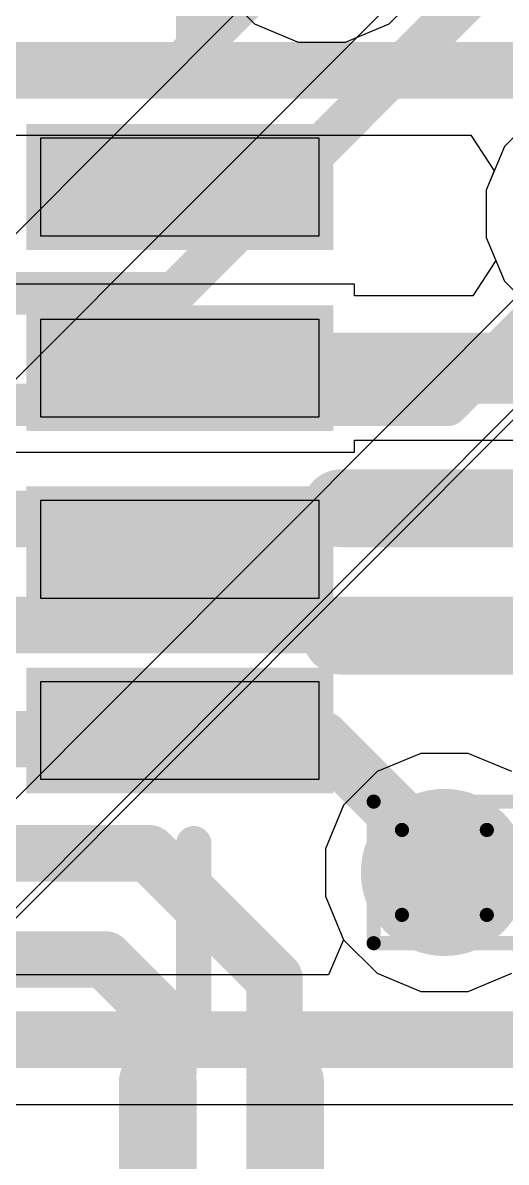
# Model space of a CAD drawing. Header units: inches. Extents: x -6 to 5433, y -4 to 5447.
# Drawn here: x 13.199 to 14.935, y 19.289 to 23.378 of the extents above; entities that cross this region are included whole.
import ezdxf

# ---------------------------------------------------------------- set-up
doc = ezdxf.new("R2010")
doc.units = ezdxf.units.IN
for name, color, linetype in [('Bottom Layer', 5, 'Continuous'), ('Bottom Solder', 6, 'Continuous'), ('Drill Drawing', 1, 'Continuous'), ('Ground', 16, 'Continuous'), ('Power', 76, 'Continuous'), ('Top Layer', 1, 'Continuous'), ('Top Overlay', 2, 'Continuous'), ('Top Paste', 8, 'Continuous'), ('Top Solder', 216, 'Continuous'), ('Via Holes', 16, 'Continuous')]:
    doc.layers.add(name, color=color, linetype=linetype)

msp = doc.modelspace()

# ---------------------------------------------------------------- hatches: boundary and pattern name
at = {"layer": 'Bottom Layer'}
h = msp.add_hatch(color=5, dxfattribs=at)
edge = h.paths.add_edge_path()
edge.add_arc((14.7131, 20.3288), 0.3, 0, 360)
at = {"layer": 'Ground'}
h = msp.add_hatch(color=16, dxfattribs=at)
edge = h.paths.add_edge_path()
edge.add_arc((14.7131, 20.3288), 0.3, 0, 360)
at = {"layer": 'Power'}
h = msp.add_hatch(color=76, dxfattribs=at)
edge = h.paths.add_edge_path()
edge.add_arc((14.7131, 20.3288), 0.3, 0, 360)
at = {"layer": 'Top Layer'}
for points in [[(13.2631, 22.9636), (14.2631, 22.9636), (14.2631, 22.6136), (13.2631, 22.6136)], [(13.2631, 22.3133), (14.2631, 22.3133), (14.2631, 21.9633), (13.2631, 21.9633)], [(13.2631, 21.6631), (14.2631, 21.6631), (14.2631, 21.3131), (13.2631, 21.3131)], [(13.2631, 21.0129), (14.2631, 21.0129), (14.2631, 20.6629), (13.2631, 20.6629)]]:
    msp.add_hatch(color=1, dxfattribs=at).paths.add_polyline_path(points)
h = msp.add_hatch(color=1, dxfattribs=at)
edge = h.paths.add_edge_path()
edge.add_arc((14.7131, 20.3288), 0.3, 0, 360)
at = {"layer": 'Top Solder'}
for points in [[(13.2123, 23.0144), (14.3139, 23.0144), (14.3139, 22.5628), (13.2123, 22.5628)], [(13.2123, 22.3641), (14.3139, 22.3641), (14.3139, 21.9125), (13.2123, 21.9125)], [(13.2123, 21.7139), (14.3139, 21.7139), (14.3139, 21.2623), (13.2123, 21.2623)], [(13.2123, 21.0637), (14.3139, 21.0637), (14.3139, 20.6121), (13.2123, 20.6121)]]:
    msp.add_hatch(color=216, dxfattribs=at).paths.add_polyline_path(points)
at = {"layer": 'Via Holes'}
h = msp.add_hatch(color=7, dxfattribs=at)
edge = h.paths.add_edge_path()
edge.add_arc((14.7131, 20.3288), 0.15, 0, 360)

# ---------------------------------------------------------------- linework, layer by layer
at = {"layer": 'Bottom Layer'}
for points in [[(13.7426, 22.4069, 0.1524, 0.1524, 0), (15.2307, 23.895, 0.1524, 0.1524, 0)], [(13.7442, 23.207, 0.1524, 0.1524, 0), (14.2728, 23.7356, 0.1524, 0.1524, 0)], [(12.8661, 23.207, 0.1524, 0.1524, 0), (13.7442, 23.207, 0.1524, 0.1524, 0)], [(14.7241, 22.0068, 0.1524, 0.1524, 0), (15.3485, 22.6312, 0.1524, 0.1524, 0)], [(12.8661, 22.4069, 0.1524, 0.1524, 0), (13.7426, 22.4069, 0.1524, 0.1524, 0)], [(12.8661, 22.0068, 0.1524, 0.1524, 0), (14.7241, 22.0068, 0.1524, 0.1524, 0)], [(14.3425, 21.6356, 0.2794, 0.2794, 0), (15.6201, 21.6356, 0.2794, 0.2794, 0)], [(14.3044, 21.5975, 0.2032, 0.2032, 0), (14.3425, 21.6356, 0.2032, 0.2032, 0)], [(12.8756, 21.5975, 0.2032, 0.2032, 0), (14.3044, 21.5975, 0.2032, 0.2032, 0)], [(12.8756, 21.2165, 0.2032, 0.2032, 0), (14.3044, 21.2165, 0.2032, 0.2032, 0)], [(14.3044, 21.2165, 0.2032, 0.2032, 0), (14.3425, 21.1784, 0.2032, 0.2032, 0)], [(14.3425, 21.1784, 0.2794, 0.2794, 0), (15.6587, 21.1784, 0.2794, 0.2794, 0)], [(12.8661, 20.8069, 0.2032, 0.2032, 0), (14.2728, 20.8069, 0.2032, 0.2032, 0)], [(14.2728, 20.8069, 0.2032, 0.2032, 0), (14.7131, 20.3666, 0.2032, 0.2032, 0)], [(12.8756, 20.3973, 0.2032, 0.2032, 0), (13.6523, 20.3973, 0.2032, 0.2032, 0)], [(13.6523, 20.3973, 0.2032, 0.2032, 0), (14.1029, 19.9468, 0.2032, 0.2032, 0)], [(14.7131, 20.3288, 0.2032, 0.2032, 0), (14.7131, 20.3666, 0.2032, 0.2032, 0)], [(12.8756, 20.0163, 0.2032, 0.2032, 0), (13.4945, 20.0163, 0.2032, 0.2032, 0)], [(13.4945, 20.0163, 0.2032, 0.2032, 0), (13.7219, 19.7889, 0.2032, 0.2032, 0)], [(14.1029, 19.6125, 0.2032, 0.2032, 0), (14.1029, 19.9468, 0.2032, 0.2032, 0)], [(13.7219, 19.6125, 0.2032, 0.2032, 0), (13.7219, 19.7889, 0.2032, 0.2032, 0)], [(13.6838, 18.8544, 0.2794, 0.2794, 0), (13.6838, 19.5744, 0.2794, 0.2794, 0)], [(13.6838, 19.5744, 0.2032, 0.2032, 0), (13.7219, 19.6125, 0.2032, 0.2032, 0)], [(14.141, 19.0437, 0.2794, 0.2794, 0), (14.141, 19.5744, 0.2794, 0.2794, 0)], [(14.1029, 19.6125, 0.2032, 0.2032, 0), (14.141, 19.5744, 0.2032, 0.2032, 0)]]:
    msp.add_lwpolyline(points, format="xyseb", dxfattribs=at)
for points in [[(13.7061, 23.207, 0.0762, 0.0762, 1), (13.7823, 23.207, 0.0762, 0.0762, 1)], [(13.7061, 23.207, 0.0762, 0.0762, 1), (13.7823, 23.207, 0.0762, 0.0762, 1)], [(13.7045, 22.4069, 0.0762, 0.0762, 1), (13.7807, 22.4069, 0.0762, 0.0762, 1)], [(13.7045, 22.4069, 0.0762, 0.0762, 1), (13.7807, 22.4069, 0.0762, 0.0762, 1)], [(14.686, 22.0068, 0.0762, 0.0762, 1), (14.7622, 22.0068, 0.0762, 0.0762, 1)], [(14.686, 22.0068, 0.0762, 0.0762, 1), (14.7622, 22.0068, 0.0762, 0.0762, 1)], [(14.2727, 21.6356, 0.1397, 0.1397, 1), (14.4124, 21.6356, 0.1397, 0.1397, 1)], [(14.2917, 21.6356, 0.1016, 0.1016, 1), (14.3933, 21.6356, 0.1016, 0.1016, 1)], [(14.2536, 21.5975, 0.1016, 0.1016, 1), (14.3552, 21.5975, 0.1016, 0.1016, 1)], [(14.2536, 21.5975, 0.1016, 0.1016, 1), (14.3552, 21.5975, 0.1016, 0.1016, 1)], [(14.2536, 21.2165, 0.1016, 0.1016, 1), (14.3552, 21.2165, 0.1016, 0.1016, 1)], [(14.2536, 21.2165, 0.1016, 0.1016, 1), (14.3552, 21.2165, 0.1016, 0.1016, 1)], [(14.2727, 21.1784, 0.1397, 0.1397, 1), (14.4124, 21.1784, 0.1397, 0.1397, 1)], [(14.2917, 21.1784, 0.1016, 0.1016, 1), (14.3933, 21.1784, 0.1016, 0.1016, 1)], [(14.222, 20.8069, 0.1016, 0.1016, 1), (14.3236, 20.8069, 0.1016, 0.1016, 1)], [(14.222, 20.8069, 0.1016, 0.1016, 1), (14.3236, 20.8069, 0.1016, 0.1016, 1)], [(13.6015, 20.3973, 0.1016, 0.1016, 1), (13.7031, 20.3973, 0.1016, 0.1016, 1)], [(13.6015, 20.3973, 0.1016, 0.1016, 1), (13.7031, 20.3973, 0.1016, 0.1016, 1)], [(14.6623, 20.3666, 0.1016, 0.1016, 1), (14.7639, 20.3666, 0.1016, 0.1016, 1)], [(14.6623, 20.3666, 0.1016, 0.1016, 1), (14.7639, 20.3666, 0.1016, 0.1016, 1)], [(14.6623, 20.3288, 0.1016, 0.1016, 1), (14.7639, 20.3288, 0.1016, 0.1016, 1)], [(13.4437, 20.0163, 0.1016, 0.1016, 1), (13.5453, 20.0163, 0.1016, 0.1016, 1)], [(13.4437, 20.0163, 0.1016, 0.1016, 1), (13.5453, 20.0163, 0.1016, 0.1016, 1)], [(14.0521, 19.9468, 0.1016, 0.1016, 1), (14.1537, 19.9468, 0.1016, 0.1016, 1)], [(14.0521, 19.9468, 0.1016, 0.1016, 1), (14.1537, 19.9468, 0.1016, 0.1016, 1)], [(13.6711, 19.7889, 0.1016, 0.1016, 1), (13.7727, 19.7889, 0.1016, 0.1016, 1)], [(13.6711, 19.7889, 0.1016, 0.1016, 1), (13.7727, 19.7889, 0.1016, 0.1016, 1)], [(13.614, 19.5744, 0.1397, 0.1397, 1), (13.7537, 19.5744, 0.1397, 0.1397, 1)], [(13.6711, 19.6125, 0.1016, 0.1016, 1), (13.7727, 19.6125, 0.1016, 0.1016, 1)], [(13.6711, 19.6125, 0.1016, 0.1016, 1), (13.7727, 19.6125, 0.1016, 0.1016, 1)], [(14.0521, 19.6125, 0.1016, 0.1016, 1), (14.1537, 19.6125, 0.1016, 0.1016, 1)], [(14.0712, 19.5744, 0.1397, 0.1397, 1), (14.2109, 19.5744, 0.1397, 0.1397, 1)], [(14.0521, 19.6125, 0.1016, 0.1016, 1), (14.1537, 19.6125, 0.1016, 0.1016, 1)], [(13.633, 19.5744, 0.1016, 0.1016, 1), (13.7346, 19.5744, 0.1016, 0.1016, 1)], [(14.0902, 19.5744, 0.1016, 0.1016, 1), (14.1918, 19.5744, 0.1016, 0.1016, 1)]]:
    msp.add_lwpolyline(points, format="xyseb", close=True, dxfattribs=at)
at = {"layer": 'Bottom Solder'}
for p in [(10.7161, 20.161), (10.982, 19.9045), (12.4845, 19.9035), (13.1545, 20.1452)]:
    msp.add_line(p, (5432.8521, 5447.4931), dxfattribs=at)
at = {"layer": 'Drill Drawing'}
for points in [[(14.4591, 20.5828, 0.0508, 0.0508, 0), (14.9671, 20.5828, 0.0508, 0.0508, 0)], [(14.4591, 20.0748, 0.0508, 0.0508, 0), (14.4591, 20.5828, 0.0508, 0.0508, 0)], [(14.5607, 20.4812, 0.0508, 0.0508, 0), (14.8655, 20.4812, 0.0508, 0.0508, 0)], [(14.5607, 20.1764, 0.0508, 0.0508, 0), (14.5607, 20.4812, 0.0508, 0.0508, 0)], [(14.8655, 20.1764, 0.0508, 0.0508, 0), (14.8655, 20.4812, 0.0508, 0.0508, 0)], [(14.5607, 20.1764, 0.0508, 0.0508, 0), (14.8655, 20.1764, 0.0508, 0.0508, 0)], [(14.4591, 20.0748, 0.0508, 0.0508, 0), (14.9671, 20.0748, 0.0508, 0.0508, 0)]]:
    msp.add_lwpolyline(points, format="xyseb", dxfattribs=at)
for points in [[(14.4464, 20.5828, 0.0254, 0.0254, 1), (14.4718, 20.5828, 0.0254, 0.0254, 1)], [(14.4464, 20.5828, 0.0254, 0.0254, 1), (14.4718, 20.5828, 0.0254, 0.0254, 1)], [(14.548, 20.4812, 0.0254, 0.0254, 1), (14.5734, 20.4812, 0.0254, 0.0254, 1)], [(14.548, 20.4812, 0.0254, 0.0254, 1), (14.5734, 20.4812, 0.0254, 0.0254, 1)], [(14.8528, 20.4812, 0.0254, 0.0254, 1), (14.8782, 20.4812, 0.0254, 0.0254, 1)], [(14.8528, 20.4812, 0.0254, 0.0254, 1), (14.8782, 20.4812, 0.0254, 0.0254, 1)], [(14.548, 20.1764, 0.0254, 0.0254, 1), (14.5734, 20.1764, 0.0254, 0.0254, 1)], [(14.548, 20.1764, 0.0254, 0.0254, 1), (14.5734, 20.1764, 0.0254, 0.0254, 1)], [(14.8528, 20.1764, 0.0254, 0.0254, 1), (14.8782, 20.1764, 0.0254, 0.0254, 1)], [(14.8528, 20.1764, 0.0254, 0.0254, 1), (14.8782, 20.1764, 0.0254, 0.0254, 1)], [(14.4464, 20.0748, 0.0254, 0.0254, 1), (14.4718, 20.0748, 0.0254, 0.0254, 1)], [(14.4464, 20.0748, 0.0254, 0.0254, 1), (14.4718, 20.0748, 0.0254, 0.0254, 1)]]:
    msp.add_lwpolyline(points, format="xyseb", close=True, dxfattribs=at)
at = {"layer": 'Ground'}
for p, q in [((7.0465, 22.9739), (14.8075, 22.9739)), ((14.8075, 22.9739), (14.8924, 22.8469)), ((14.8924, 22.8469), (14.8636, 22.7773)), ((14.8636, 22.7773), (14.8636, 22.6074)), ((14.8636, 22.6074), (14.9286, 22.4505)), ((14.9286, 22.4505), (15.0487, 22.3304)), ((14.6282, 20.7558), (14.4712, 20.6908)), ((14.798, 20.7558), (14.6282, 20.7558)), ((14.955, 20.6908), (14.798, 20.7558)), ((14.4712, 20.6908), (14.3511, 20.5707)), ((14.3511, 20.5707), (14.2861, 20.4138)), ((14.2861, 20.4138), (14.2861, 20.2439)), ((14.2861, 20.2439), (14.3511, 20.087)), ((14.3511, 20.087), (14.2969, 19.9615)), ((14.2969, 19.9615), (8.1253, 19.9615)), ((8.0287, 19.4954), (15.3098, 19.4954))]:
    msp.add_line(p, q, dxfattribs=at)
for points in [[(6.9499, 23.207, 0.2032, 0.2032, 0), (13.9677, 23.207, 0.2032, 0.2032, 0)], [(13.9677, 23.207, 0.2032, 0.2032, 0), (14.5779, 23.207, 0.2032, 0.2032, 0)], [(14.5779, 23.207, 0.2032, 0.2032, 0), (15.0576, 23.207, 0.2032, 0.2032, 0)], [(8.0287, 19.7285, 0.2032, 0.2032, 0), (15.4063, 19.7285, 0.2032, 0.2032, 0)]]:
    msp.add_lwpolyline(points, format="xyseb", dxfattribs=at)
for points in [[(13.9169, 23.207, 0.1016, 0.1016, 1), (14.0185, 23.207, 0.1016, 0.1016, 1)], [(13.9169, 23.207, 0.1016, 0.1016, 1), (14.0185, 23.207, 0.1016, 0.1016, 1)], [(14.5271, 23.207, 0.1016, 0.1016, 1), (14.6287, 23.207, 0.1016, 0.1016, 1)], [(14.5271, 23.207, 0.1016, 0.1016, 1), (14.6287, 23.207, 0.1016, 0.1016, 1)]]:
    msp.add_lwpolyline(points, format="xyseb", close=True, dxfattribs=at)
at = {"layer": 'Power'}
for p, q in [((13.9108, 23.4937), (14.0309, 23.3736)), ((14.5147, 23.3736), (14.6348, 23.4937)), ((14.0309, 23.3736), (14.1879, 23.3086)), ((14.3577, 23.3086), (14.5147, 23.3736)), ((14.1879, 23.3086), (14.3577, 23.3086)), ((15.0487, 23.0543), (14.9286, 22.9342)), ((14.9286, 22.9342), (14.8636, 22.7773)), ((14.8636, 22.7773), (14.8636, 22.6074)), ((14.8636, 22.6074), (14.9286, 22.4505)), ((14.9286, 22.4505), (15.0487, 22.3304)), ((14.6282, 20.7558), (14.4712, 20.6908)), ((14.798, 20.7558), (14.6282, 20.7558)), ((14.955, 20.6908), (14.798, 20.7558)), ((14.4712, 20.6908), (14.3511, 20.5707)), ((14.3511, 20.5707), (14.2861, 20.4138)), ((14.2861, 20.4138), (14.2861, 20.2439)), ((14.2861, 20.2439), (14.3511, 20.087)), ((14.3511, 20.087), (14.4712, 19.9668)), ((14.4712, 19.9668), (14.6282, 19.9018)), ((14.798, 19.9018), (14.955, 19.9668)), ((14.6282, 19.9018), (14.798, 19.9018))]:
    msp.add_line(p, q, dxfattribs=at)
at = {"layer": 'Top Layer'}
for p, q in [((13.9108, 23.4937), (14.0309, 23.3736)), ((14.5147, 23.3736), (14.6348, 23.4937)), ((14.0309, 23.3736), (14.1879, 23.3086)), ((14.3577, 23.3086), (14.5147, 23.3736)), ((14.1879, 23.3086), (14.3577, 23.3086)), ((15.0487, 23.0543), (14.9286, 22.9342)), ((14.9286, 22.9342), (14.8636, 22.7773)), ((14.8636, 22.7773), (14.8636, 22.6074)), ((14.8636, 22.6074), (14.898, 22.5243)), ((14.898, 22.5243), (14.8158, 22.3973)), ((14.3901, 22.4403), (13.1361, 22.4403)), ((14.3901, 22.3973), (14.3901, 22.4403)), ((14.8158, 22.3973), (14.3901, 22.3973)), ((14.3901, 21.8363), (14.3901, 21.8794)), ((14.3901, 21.8794), (15.7582, 21.8794)), ((13.1361, 21.8363), (14.3901, 21.8363)), ((14.6282, 20.7558), (14.4712, 20.6908)), ((14.798, 20.7558), (14.6282, 20.7558)), ((14.955, 20.6908), (14.798, 20.7558)), ((14.4712, 20.6908), (14.3511, 20.5707)), ((14.3511, 20.5707), (14.2861, 20.4138)), ((14.2861, 20.4138), (14.2861, 20.2439)), ((14.2861, 20.2439), (14.3511, 20.087)), ((14.3511, 20.087), (14.4712, 19.9668)), ((14.4712, 19.9668), (14.6282, 19.9018)), ((14.798, 19.9018), (14.955, 19.9668)), ((14.6282, 19.9018), (14.798, 19.9018))]:
    msp.add_line(p, q, dxfattribs=at)
for points in [[(13.7631, 22.1383, 0.254, 0.254, 0), (16.1138, 22.1383, 0.254, 0.254, 0)], [(14.7131, 20.3288, 0.2032, 0.2032, 0), (16.0079, 20.3288, 0.2032, 0.2032, 0)]]:
    msp.add_lwpolyline(points, format="xyseb", dxfattribs=at)
for points in [[(13.6996, 22.1383, 0.127, 0.127, 1), (13.8266, 22.1383, 0.127, 0.127, 1)], [(14.6623, 20.3288, 0.1016, 0.1016, 1), (14.7639, 20.3288, 0.1016, 0.1016, 1)]]:
    msp.add_lwpolyline(points, format="xyseb", close=True, dxfattribs=at)
at = {"layer": 'Top Overlay'}
for points in [[(13.8131, 23.1947, 0.127, 0.127, 0), (13.8131, 23.9285, 0.127, 0.127, 0)], [(13.8131, 19.7285, 0.127, 0.127, 0), (13.8131, 20.4317, 0.127, 0.127, 0)], [(13.1048, 19.7285, 0.127, 0.127, 0), (13.8131, 19.7285, 0.127, 0.127, 0)]]:
    msp.add_lwpolyline(points, format="xyseb", dxfattribs=at)
for points in [[(13.7813, 23.1947, 0.0635, 0.0635, 1), (13.8448, 23.1947, 0.0635, 0.0635, 1)], [(13.7813, 20.4317, 0.0635, 0.0635, 1), (13.8448, 20.4317, 0.0635, 0.0635, 1)], [(13.7813, 19.7285, 0.0635, 0.0635, 1), (13.8448, 19.7285, 0.0635, 0.0635, 1)], [(13.7813, 19.7285, 0.0635, 0.0635, 1), (13.8448, 19.7285, 0.0635, 0.0635, 1)]]:
    msp.add_lwpolyline(points, format="xyseb", close=True, dxfattribs=at)
at = {"layer": 'Top Paste'}
for p, q in [((14.2631, 22.9636), (13.2631, 22.9636)), ((13.2631, 22.9636), (13.2631, 22.6136)), ((14.2631, 22.6136), (14.2631, 22.9636)), ((13.2631, 22.6136), (14.2631, 22.6136)), ((14.2631, 22.6136), (14.2631, 22.6136)), ((14.2631, 22.3133), (13.2631, 22.3133)), ((13.2631, 22.3133), (13.2631, 21.9633)), ((14.2631, 21.9633), (14.2631, 22.3133)), ((13.2631, 21.9633), (14.2631, 21.9633)), ((14.2631, 21.9633), (14.2631, 21.9633)), ((14.2631, 21.6631), (13.2631, 21.6631)), ((13.2631, 21.6631), (13.2631, 21.3131)), ((14.2631, 21.3131), (14.2631, 21.6631)), ((13.2631, 21.3131), (14.2631, 21.3131)), ((14.2631, 21.3131), (14.2631, 21.3131)), ((14.2631, 21.0129), (13.2631, 21.0129)), ((13.2631, 21.0129), (13.2631, 20.6629)), ((14.2631, 20.6629), (14.2631, 21.0129)), ((13.2631, 20.6629), (14.2631, 20.6629)), ((14.2631, 20.6629), (14.2631, 20.6629))]:
    msp.add_line(p, q, dxfattribs=at)
at = {"layer": 'Top Solder'}
msp.add_line((-1.791, 5.2156), (5432.8521, 5447.4931), dxfattribs=at)

doc.saveas('drawing.dxf')
